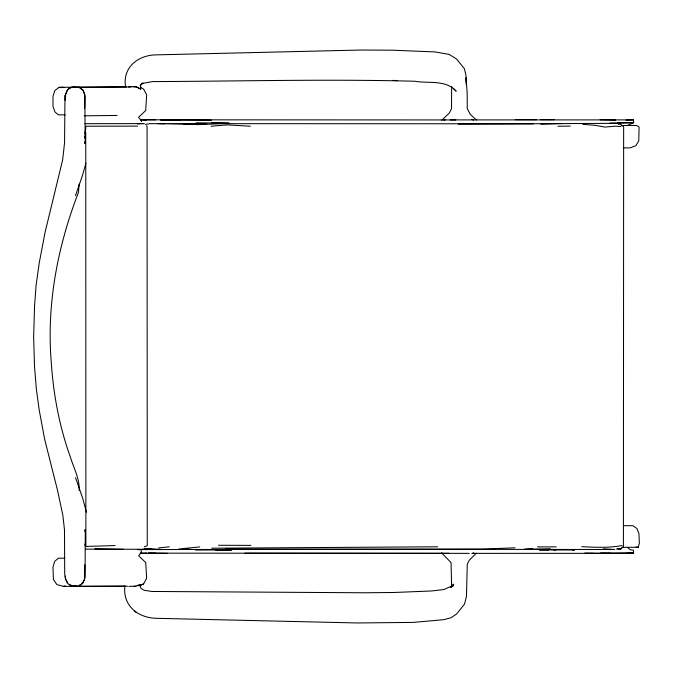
<?xml version="1.0" encoding="UTF-8"?>
<svg xmlns="http://www.w3.org/2000/svg" width="673" height="673" viewBox="0 0 673 673"><rect width="100%" height="100%" fill="white"/><g stroke="black" fill="none" stroke-linecap="round" stroke-linejoin="round"><path stroke-width="1.01" d="M65.214 100.336L65.214 95.482L66.989 90.586L69.126 88.205L74.266 86.767L78.859 87.12L83.015 90.073L84.84 94.733L85.21 143.416L84.453 143.181L84.52 141.91L84.848 142.39M84.882 530.408L84.495 531.022L85.286 529.508L85.092 577.367L83.006 582.986L79.347 585.788M125.767 87.608C121.981 68.562 136.787 55.733 154.782 54.9L360.804 50.038L392.3 50.189L435.137 51.939L449.219 54.42L456.487 58.938L464.429 68.747L466.053 75.83L466.372 84.748L466.078 78.665M64.978 95.389L64.574 142.668L62.656 159.846L44.982 232.673L39.227 262.975L36.14 284.923L34.559 305.963L33.65 336.988L34.516 366.533L36.334 388.826L39.194 409.966L44.662 439.318L57.398 489.809L62.816 515.081L64.482 529.693L64.717 574.633L65.466 578.772M84.773 564.782L84.596 579.529L81.416 584.576L78.808 585.35M84.705 108.53L84.991 96.062L83.233 90.493L79.321 87.33M65.407 99.974L65.609 94.758M79.136 184.192L78.489 192.343C57.71 246.091 46.546 303.792 51.215 361.502C53.293 394.016 59.3 426.287 70.362 456.984C73.609 468.046 79.835 478.621 79.162 490.499M84.487 137.982L84.697 136.005M84.916 134.02L85.336 130.066M621.751 547.351L638.29 547.233L639.35 543.052L638.913 533.504L636.961 528.549L632.881 525.706L624.266 525.689M85.934 163.186L82.434 175.544L75.502 195.607M452.929 586.267L453.619 584.29L450.674 587.386M65.946 93.917L67.62 89.719L71.128 87.364L73.206 87.339L71.128 87.364M139.218 585.838L143.618 583.895L146.647 578.317L145.721 562.535L138.596 555.797L141.507 552.096L140.951 550.287M617.713 548.865L620.775 548.932L616.409 549.033M450.851 587.302L453.619 584.29M476.349 553.139L469.333 560.163L467.272 564.252L466.465 596.564L464.463 604.161L456.605 613.995L451.078 617.688L444.037 619.656L413.357 622.399L357.01 622.962L155.985 618.302C137.704 617.713 122.486 605.456 124.917 585.922M441.749 120.215L449.177 113.224L451.49 108.79L451.659 86.43M620.54 549.303L623.408 546.745L623.644 126.869L620.119 123.815L615.568 123.327L458.237 124.126M126.112 86.901L59.14 87.33L54.908 90.476L53.007 96.062L52.974 106.25L54.883 111.886L58.324 114.822L65.088 114.856M137.662 585.922L140.051 584.652L140.867 588.311L144.157 590.314L151.989 591.458L365.363 592.778L394.403 592.467L431.452 590.978L443.877 589.54L451.945 585.931M443.86 120.316L445.602 119.516M622.045 545.534C609.065 548.032 595.083 547.359 581.783 546.669M627.631 125.313L633.688 122.654L633.411 119.895L450.237 119.903M139.673 585.594L143.618 583.895M144.266 546.863L147.261 545.702L147.067 126.288L146.428 125.843M471.874 553.568L473.75 552.844M73.542 585.897L75.326 586.376L77.067 585.863M128.736 87.078L130.629 86.607L136.518 87.128L140.716 89.072L140.497 85.118L142.003 83.477L143.004 83.082L140.161 85.53L142.003 83.477L152.678 81.584C239.992 81.256 327.372 78.934 414.669 81.24C428.306 83.704 445.955 79.397 456.151 91.234L453.509 88.6M64.65 558.22L58.425 558.161L54.774 561.299L52.965 567.019L53.436 579.537L56.868 584.576L63.371 586.368L65.323 585.889M618.235 124.194L620.119 123.815M145.242 124.396L150.037 123.647L164.641 123.798M158.651 547.948L169.243 546.812M199.805 546.93L182.543 548.646L192.041 549.496L482.171 549.059L515.089 547.822M211.011 126.23L227.028 124.884L250.39 126.221M161.158 549.437L150.895 548.697L137.999 549.605L192.041 549.496M532.461 548.823L524.368 549.286L550.447 548.832M140.884 549.446L145.132 549.261M605.843 553.425L584.559 553.282L633.613 553.08L633.453 550.253L630.096 549.69L627.699 547.528M183.283 124.412L206.83 123.538L158.02 123.588L198.434 124.598L223.184 123.655L533.361 123.815M85.631 549.134L140.135 549.269M626.109 120.131L633.411 119.895M215.781 550.455L231.891 549.942L195.422 550.034M540.806 124.177L562.409 123.529M115.142 545.567L85.883 546.434L85.757 132.522M128.812 586.368L135.029 586.208L140.051 584.652M137.326 123.849L140.11 123.782M617.25 123.008L633.688 122.654L609.755 123.125M140.724 553.383L147.034 553.248L140.245 553.307M76.369 585.846L71.405 585.956L67.191 582.995L65.382 578.132L65.374 576.071M63.371 586.368L124.791 586.175M211.751 548.209L437.694 546.787M137.511 126.129L85.757 126.221L85.757 129.367M558.026 126.246L570.241 126.087M78.405 87.28L131.151 86.901M84.167 115.798L117.077 115.462M167.266 553.357L148.203 553.156L448.984 553.315M134.053 586.376L135.929 586.36M84.874 123.689L144.148 123.613L140.346 123.639M178.883 548.857L182.913 548.832M610.428 553.223L600.257 553.299L633.613 553.08L627.354 552.878M211.398 120.248L160.637 119.819L455.865 119.945M140.438 553.315L155.699 553.256M75.326 586.376L127.517 586.175M140.489 87.238L143.635 89.164L146.664 94.742L145.704 110.523L138.545 117.338L140.59 119.727L155.707 119.811M160.637 119.819L180.473 119.87M621.272 125.514L636.675 125.498L639.072 127.062L638.77 140.775L635.876 145.688L630.105 147.883L623.905 147.875M537.5 546.913L556.251 546.888M593.527 553.349L472.353 553.366M147.724 119.828L167.232 119.802M225.32 549.168L614.735 549.488L603.328 548.823M540.503 119.676L554.207 119.685M515.375 119.676L536.465 119.693M548.596 549.95L539.224 549.925L574.624 550.001L572.538 549.992M553.803 549.959L555.881 549.959M244.972 553.181L469.216 553.366M218.481 545.273L250.928 545.382M59.14 87.33L64.053 87.347M145.032 548.663L150.895 548.697M196.003 122.806L229.148 123.159L211.835 122.73M94.826 548.823L123.184 549.303M140.64 119.794L146.807 119.903L140.573 119.769L141.633 121.636M600.148 119.769L615.711 120.122M133.372 86.548L136.232 86.64L140.716 89.072M392.813 80.415L396.994 80.592L393.873 80.449M620.893 126.532L615.055 126.204L604.884 127.062L594.68 125.271L582.768 124.362M636.094 547.082L638.29 547.233M69.075 584.711L71.759 585.426M471.723 119.474L473.489 120.03M134.491 611.084L135.929 612.304M476.391 119.987L470.385 114.46L467.281 108.664L467.171 93.067L466.053 77.664M441.522 552.827L451.028 562.578L451.659 586.864M65.575 579.318L67.578 582.397M75.536 477.687L82.67 498.155L86.422 512.187M84.991 544.011L85.177 545.988"/></g></svg>
